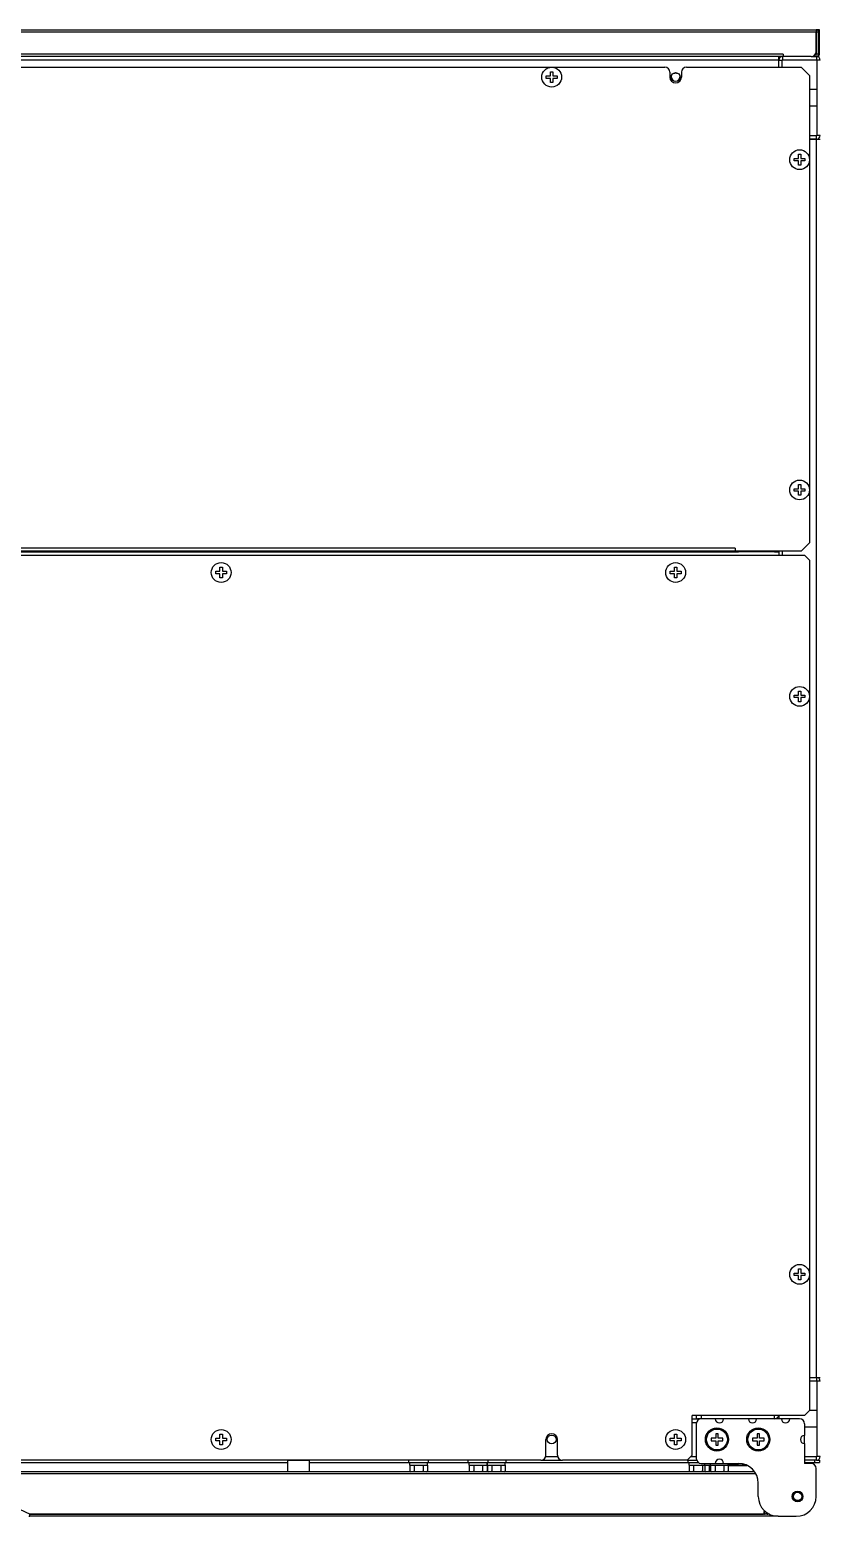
# Model space of a CAD drawing. Header units: millimetres. Extents: x 0 to 301, y -1 to 129.
# Drawn here: x 152.5 to 200.3, y 0 to 90 of the extents above; entities that cross this region are included whole.
import ezdxf

# ---------------------------------------------------------------- set-up
doc = ezdxf.new("R2010")
doc.units = ezdxf.units.MM
for name, color, linetype in [('2401-00299-M6-14HWMC_0', 7, 'Continuous'), ('2401-00300-M6-16HWMC_0', 7, 'Continuous'), ('2401-00340-S-M10-80HM_0', 7, 'Continuous'), ('2401-00424-M6-12FCTTHC_0', 7, 'Continuous'), ('2401-00460-M6-12PSTTHC_0', 7, 'Continuous'), ('4102-06954-LVBOBAN_0', 7, 'Continuous'), ('4207-45376_0', 7, 'Continuous'), ('4209-00140_0', 7, 'Continuous'), ('4212-06586_0', 7, 'Continuous'), ('4212-06592_0', 7, 'Continuous'), ('4212-06600_0', 7, 'Continuous'), ('4212-06605_3_3_0', 7, 'Continuous'), ('4212-06613_2_MIR_0', 7, 'Continuous'), ('4212-06613_3_0', 7, 'Continuous'), ('4212-06614_1_0', 7, 'Continuous'), ('4212-06616_1_0', 7, 'Continuous'), ('4212-12596_0', 7, 'Continuous'), ('4212-14509_0', 7, 'Continuous'), ('4212-14510_0', 7, 'Continuous'), ('4212-14511_0', 7, 'Continuous'), ('4212-14513_0', 7, 'Continuous'), ('4212-14520_0', 7, 'Continuous'), ('4212-14525_0', 7, 'Continuous'), ('4212-14541_0', 7, 'Continuous'), ('4212-14542_1_0', 7, 'Continuous'), ('4212-14542_2_0', 7, 'Continuous'), ('4212-14545_0', 7, 'Continuous'), ('4212-14578_4_1_0', 7, 'Continuous'), ('4212-20359_0', 7, 'Continuous')]:
    doc.layers.add(name, color=color, linetype=linetype)

msp = doc.modelspace()

# ---------------------------------------------------------------- linework, layer by layer
at = {"layer": '2401-00299-M6-14HWMC_0', "color": 7, "linetype": 'Continuous'}
for p, q in [((175.39, 3.255), (175.39, 3.4)), ((175.39, 3.255), (176.59, 3.255)), ((175.453, 3.09), (175.453, 3.255)), ((175.453, 3.09), (176.527, 3.09)), ((175.455, 3.09), (175.455, 2.742)), ((175.455, 2.742), (175.467, 2.727)), ((175.722, 3.09), (175.722, 2.742)), ((176.258, 3.09), (176.258, 2.742)), ((176.526, 3.09), (176.526, 2.742)), ((176.527, 3.09), (176.527, 3.255)), ((176.59, 3.255), (176.59, 3.4)), ((178.99, 3.255), (178.99, 3.4)), ((178.99, 3.255), (180.19, 3.255)), ((179.053, 3.09), (179.053, 3.255)), ((179.053, 3.09), (180.127, 3.09)), ((179.055, 3.09), (179.055, 2.742)), ((179.055, 2.742), (179.067, 2.727)), ((179.322, 3.09), (179.322, 2.742)), ((179.858, 3.09), (179.858, 2.742)), ((180.126, 3.09), (180.126, 2.742)), ((180.127, 3.09), (180.127, 3.255)), ((180.153, 3.09), (180.153, 3.255)), ((180.153, 3.09), (181.227, 3.09)), ((180.155, 3.09), (180.155, 2.742)), ((180.155, 2.742), (180.167, 2.727)), ((180.19, 3.255), (180.19, 3.4)), ((180.19, 3.255), (181.29, 3.255)), ((180.422, 3.09), (180.422, 2.742)), ((180.958, 3.09), (180.958, 2.742)), ((181.226, 3.09), (181.226, 2.742)), ((181.227, 3.09), (181.227, 3.255)), ((181.29, 3.255), (181.29, 3.4)), ((193.303, 3.09), (193.303, 3.2)), ((193.303, 3.09), (193.653, 3.09)), ((193.305, 3.09), (193.305, 2.742)), ((193.305, 2.742), (193.317, 2.727)), ((193.572, 3.09), (193.572, 2.742)), ((193.653, 3.09), (193.653, 3.2)), ((193.653, 3.09), (194.727, 3.09)), ((193.655, 3.09), (193.655, 2.742)), ((193.655, 2.742), (193.667, 2.727)), ((193.922, 3.09), (193.922, 2.742)), ((194.458, 3.09), (194.458, 2.742)), ((194.726, 3.09), (194.726, 2.742)), ((194.727, 3.09), (194.727, 3.2))]:
    msp.add_line(p, q, dxfattribs=at)
for points in [[(175.467, 2.727), (175.481, 2.716), (175.496, 2.708), (175.511, 2.702), (175.52, 2.7)], [(175.657, 2.7), (175.666, 2.702), (175.681, 2.708), (175.695, 2.716), (175.71, 2.728), (175.722, 2.742)], [(175.722, 2.742), (175.747, 2.728), (175.775, 2.716), (175.804, 2.708), (175.834, 2.703), (175.853, 2.7)], [(176.127, 2.7), (176.146, 2.702), (176.175, 2.708), (176.205, 2.716), (176.233, 2.728), (176.258, 2.742)], [(176.258, 2.742), (176.27, 2.728), (176.284, 2.716), (176.299, 2.708), (176.313, 2.703), (176.323, 2.7)], [(176.46, 2.7), (176.469, 2.702), (176.484, 2.708), (176.499, 2.716)], [(176.499, 2.716), (176.513, 2.727), (176.526, 2.742)], [(179.067, 2.727), (179.081, 2.716), (179.096, 2.708), (179.111, 2.702), (179.12, 2.7)], [(179.257, 2.7), (179.266, 2.702), (179.281, 2.708), (179.295, 2.716), (179.31, 2.728), (179.322, 2.742)], [(179.322, 2.742), (179.347, 2.728), (179.375, 2.716), (179.404, 2.708), (179.434, 2.703), (179.453, 2.7)], [(179.727, 2.7), (179.746, 2.702), (179.775, 2.708), (179.805, 2.716), (179.833, 2.728), (179.858, 2.742)], [(179.858, 2.742), (179.87, 2.728), (179.884, 2.716), (179.899, 2.708), (179.913, 2.703), (179.923, 2.7)], [(180.06, 2.7), (180.069, 2.702), (180.084, 2.708), (180.099, 2.716)], [(180.099, 2.716), (180.113, 2.727), (180.126, 2.742)], [(180.167, 2.727), (180.181, 2.716), (180.196, 2.708), (180.211, 2.702), (180.22, 2.7)], [(180.357, 2.7), (180.366, 2.702), (180.381, 2.708), (180.395, 2.716), (180.41, 2.728), (180.422, 2.742)], [(180.422, 2.742), (180.447, 2.728), (180.475, 2.716), (180.504, 2.708), (180.534, 2.703), (180.553, 2.7)], [(180.827, 2.7), (180.846, 2.702), (180.875, 2.708), (180.905, 2.716), (180.933, 2.728), (180.958, 2.742)], [(180.958, 2.742), (180.97, 2.728), (180.984, 2.716), (180.999, 2.708), (181.013, 2.703), (181.023, 2.7)], [(181.16, 2.7), (181.169, 2.702), (181.184, 2.708), (181.199, 2.716)], [(181.199, 2.716), (181.213, 2.727), (181.226, 2.742)], [(193.317, 2.727), (193.331, 2.716), (193.346, 2.708), (193.361, 2.702), (193.37, 2.7)], [(193.507, 2.7), (193.516, 2.702), (193.531, 2.708), (193.545, 2.716), (193.56, 2.728), (193.572, 2.742)], [(193.572, 2.742), (193.597, 2.728), (193.625, 2.716), (193.654, 2.708), (193.684, 2.703), (193.703, 2.7)], [(193.667, 2.727), (193.681, 2.716), (193.696, 2.708), (193.711, 2.702), (193.72, 2.7)], [(193.857, 2.7), (193.866, 2.702), (193.881, 2.708), (193.895, 2.716), (193.91, 2.728), (193.922, 2.742)], [(193.922, 2.742), (193.947, 2.728), (193.975, 2.716), (194.004, 2.708), (194.034, 2.703), (194.053, 2.7)], [(194.327, 2.7), (194.346, 2.702), (194.375, 2.708), (194.405, 2.716), (194.433, 2.728), (194.458, 2.742)], [(194.458, 2.742), (194.47, 2.728), (194.484, 2.716), (194.499, 2.708), (194.513, 2.703), (194.523, 2.7)], [(194.66, 2.7), (194.669, 2.702), (194.684, 2.708), (194.699, 2.716)], [(194.699, 2.716), (194.713, 2.727), (194.726, 2.742)]]:
    msp.add_lwpolyline(points, dxfattribs=at)
for centre, start, end in [((175.555, 2.812), 214.94801, 247.56165), ((176.426, 2.812), 292.43835, 325.05199), ((179.155, 2.812), 214.94801, 247.56165), ((180.026, 2.812), 292.43835, 325.05199), ((180.255, 2.812), 214.94801, 247.56165), ((181.126, 2.812), 292.43835, 325.05199), ((193.405, 2.812), 214.94801, 247.56165), ((193.755, 2.812), 214.94801, 247.56165), ((194.626, 2.812), 292.43835, 325.05199)]:
    msp.add_arc(centre, 0.122, start, end, dxfattribs=at)
at = {"layer": '2401-00300-M6-16HWMC_0', "color": 7, "linetype": 'Continuous'}
for p, q in [((192.29, 3.255), (192.29, 3.4)), ((192.29, 3.255), (192.921, 3.255)), ((192.353, 3.09), (192.353, 3.255)), ((192.353, 3.09), (193.303, 3.09)), ((192.355, 3.09), (192.355, 2.742)), ((192.355, 2.742), (192.367, 2.727)), ((192.622, 3.09), (192.622, 2.742)), ((193.158, 3.09), (193.158, 2.742))]:
    msp.add_line(p, q, dxfattribs=at)
for points in [[(192.367, 2.727), (192.381, 2.716), (192.396, 2.708), (192.411, 2.702), (192.42, 2.7)], [(192.557, 2.7), (192.566, 2.702), (192.581, 2.708), (192.595, 2.716), (192.61, 2.728), (192.622, 2.742)], [(192.622, 2.742), (192.647, 2.728), (192.675, 2.716), (192.704, 2.708), (192.734, 2.703), (192.753, 2.7)], [(193.027, 2.7), (193.046, 2.702), (193.075, 2.708), (193.105, 2.716), (193.133, 2.728), (193.158, 2.742)], [(193.158, 2.742), (193.17, 2.728), (193.184, 2.716), (193.199, 2.708), (193.213, 2.703), (193.223, 2.7)]]:
    msp.add_lwpolyline(points, dxfattribs=at)
msp.add_arc((192.455, 2.812), 0.122, 214.94801, 247.56165, dxfattribs=at)
at = {"layer": '2401-00340-S-M10-80HM_0', "color": 7, "linetype": 'Continuous'}
for p, q in [((200.09, 86.4), (199.64, 86.4)), ((200.09, 85.4), (199.64, 85.4)), ((200.09, 6.4), (199.64, 6.4)), ((200.09, 5.4), (199.34, 5.4))]:
    msp.add_line(p, q, dxfattribs=at)
at = {"layer": '2401-00424-M6-12FCTTHC_0', "color": 7, "linetype": 'Continuous'}
for p, q in [((193.965, 4.725), (193.69, 4.725)), ((193.69, 4.725), (193.69, 4.575)), ((193.69, 4.575), (193.965, 4.575)), ((194.115, 5), (193.965, 5)), ((193.965, 5), (193.965, 4.725)), ((193.965, 4.575), (193.965, 4.3)), ((194.115, 4.725), (194.115, 5)), ((194.39, 4.725), (194.115, 4.725)), ((194.115, 4.575), (194.39, 4.575)), ((194.115, 4.3), (194.115, 4.575)), ((194.39, 4.575), (194.39, 4.725)), ((196.465, 4.725), (196.19, 4.725)), ((196.19, 4.725), (196.19, 4.575)), ((196.19, 4.575), (196.465, 4.575)), ((196.615, 5), (196.465, 5)), ((196.465, 5), (196.465, 4.725)), ((196.465, 4.575), (196.465, 4.3)), ((196.615, 4.725), (196.615, 5)), ((196.89, 4.725), (196.615, 4.725)), ((196.615, 4.575), (196.89, 4.575)), ((196.615, 4.3), (196.615, 4.575)), ((196.89, 4.575), (196.89, 4.725)), ((193.965, 4.3), (194.115, 4.3)), ((196.465, 4.3), (196.615, 4.3))]:
    msp.add_line(p, q, dxfattribs=at)
for centre in [(194.04, 4.65), (196.54, 4.65)]:
    msp.add_circle(centre, 0.63, dxfattribs=at)
at = {"layer": '2401-00460-M6-12PSTTHC_0', "color": 7, "linetype": 'Continuous'}
for p, q in [((183.965, 87.225), (183.965, 87.475)), ((183.965, 87.475), (184.115, 87.475)), ((184.115, 87.475), (184.115, 87.225)), ((183.715, 87.075), (183.715, 87.225)), ((183.715, 87.225), (183.965, 87.225)), ((183.965, 87.075), (183.715, 87.075)), ((183.965, 86.825), (183.965, 87.075)), ((184.115, 86.825), (183.965, 86.825)), ((184.115, 87.225), (184.365, 87.225)), ((184.115, 87.075), (184.115, 86.825)), ((184.365, 87.075), (184.115, 87.075)), ((184.365, 87.225), (184.365, 87.075)), ((191.288, 87.149), (191.271, 87.15)), ((191.29, 87.137), (191.271, 87.135)), ((191.404, 86.941), (191.393, 86.925)), ((191.676, 86.941), (191.687, 86.925)), ((191.79, 87.137), (191.809, 87.135)), ((191.792, 87.149), (191.809, 87.15)), ((198.715, 82.225), (198.965, 82.225)), ((198.715, 82.075), (198.715, 82.225)), ((198.965, 82.075), (198.715, 82.075)), ((198.965, 82.475), (199.115, 82.475)), ((198.965, 82.225), (198.965, 82.475)), ((198.965, 81.825), (198.965, 82.075)), ((199.115, 82.475), (199.115, 82.225)), ((199.115, 82.225), (199.365, 82.225)), ((199.365, 82.075), (199.115, 82.075)), ((199.115, 82.075), (199.115, 81.825)), ((199.365, 82.225), (199.365, 82.075)), ((199.115, 81.825), (198.965, 81.825)), ((198.715, 62.225), (198.965, 62.225)), ((198.715, 62.075), (198.715, 62.225)), ((198.965, 62.475), (199.115, 62.475)), ((198.965, 62.225), (198.965, 62.475)), ((199.115, 62.475), (199.115, 62.225)), ((199.115, 62.225), (199.365, 62.225)), ((199.365, 62.225), (199.365, 62.075)), ((198.965, 62.075), (198.715, 62.075)), ((198.965, 61.825), (198.965, 62.075)), ((199.115, 61.825), (198.965, 61.825)), ((199.365, 62.075), (199.115, 62.075)), ((199.115, 62.075), (199.115, 61.825)), ((163.715, 57.075), (163.715, 57.225)), ((163.715, 57.225), (163.965, 57.225)), ((163.965, 57.075), (163.715, 57.075)), ((163.965, 57.225), (163.965, 57.475)), ((163.965, 57.475), (164.115, 57.475)), ((163.965, 56.825), (163.965, 57.075)), ((164.115, 56.825), (163.965, 56.825)), ((164.115, 57.475), (164.115, 57.225)), ((164.115, 57.225), (164.365, 57.225)), ((164.115, 57.075), (164.115, 56.825)), ((164.365, 57.075), (164.115, 57.075)), ((164.365, 57.225), (164.365, 57.075)), ((191.215, 57.225), (191.465, 57.225)), ((191.215, 57.075), (191.215, 57.225)), ((191.465, 57.075), (191.215, 57.075)), ((191.465, 57.475), (191.615, 57.475)), ((191.465, 57.225), (191.465, 57.475)), ((191.465, 56.825), (191.465, 57.075)), ((191.615, 56.825), (191.465, 56.825)), ((191.615, 57.475), (191.615, 57.225)), ((191.615, 57.225), (191.865, 57.225)), ((191.865, 57.075), (191.615, 57.075)), ((191.615, 57.075), (191.615, 56.825)), ((191.865, 57.225), (191.865, 57.075)), ((198.715, 49.725), (198.965, 49.725)), ((198.715, 49.575), (198.715, 49.725)), ((198.965, 49.575), (198.715, 49.575)), ((198.965, 49.975), (199.115, 49.975)), ((198.965, 49.725), (198.965, 49.975)), ((198.965, 49.325), (198.965, 49.575)), ((199.115, 49.975), (199.115, 49.725)), ((199.115, 49.725), (199.365, 49.725)), ((199.365, 49.575), (199.115, 49.575)), ((199.115, 49.575), (199.115, 49.325)), ((199.365, 49.725), (199.365, 49.575)), ((199.115, 49.325), (198.965, 49.325)), ((198.715, 14.725), (198.965, 14.725)), ((198.715, 14.575), (198.715, 14.725)), ((198.965, 14.575), (198.715, 14.575)), ((198.965, 14.975), (199.115, 14.975)), ((198.965, 14.725), (198.965, 14.975)), ((198.965, 14.325), (198.965, 14.575)), ((199.115, 14.975), (199.115, 14.725)), ((199.115, 14.725), (199.365, 14.725)), ((199.365, 14.575), (199.115, 14.575)), ((199.115, 14.575), (199.115, 14.325)), ((199.365, 14.725), (199.365, 14.575)), ((199.115, 14.325), (198.965, 14.325)), ((163.715, 4.725), (163.965, 4.725)), ((163.715, 4.575), (163.715, 4.725)), ((163.965, 4.575), (163.715, 4.575)), ((163.965, 4.975), (164.115, 4.975)), ((163.965, 4.725), (163.965, 4.975)), ((163.965, 4.325), (163.965, 4.575)), ((164.115, 4.975), (164.115, 4.725)), ((164.115, 4.725), (164.365, 4.725)), ((164.365, 4.575), (164.115, 4.575)), ((164.115, 4.575), (164.115, 4.325)), ((164.365, 4.725), (164.365, 4.575)), ((191.215, 4.725), (191.465, 4.725)), ((191.215, 4.575), (191.215, 4.725)), ((191.465, 4.575), (191.215, 4.575)), ((191.465, 4.975), (191.615, 4.975)), ((191.465, 4.725), (191.465, 4.975)), ((191.465, 4.325), (191.465, 4.575)), ((191.615, 4.975), (191.615, 4.725)), ((191.615, 4.725), (191.865, 4.725)), ((191.865, 4.575), (191.615, 4.575)), ((191.615, 4.575), (191.615, 4.325)), ((191.865, 4.725), (191.865, 4.575)), ((164.115, 4.325), (163.965, 4.325)), ((191.615, 4.325), (191.465, 4.325))]:
    msp.add_line(p, q, dxfattribs=at)
for points in [[(191.362, 87.352), (191.384, 87.364), (191.441, 87.385), (191.495, 87.397), (191.547, 87.4), (191.598, 87.395), (191.649, 87.382), (191.702, 87.361), (191.717, 87.353)], [(191.47, 86.89), (191.429, 86.919), (191.381, 86.963), (191.344, 87.011), (191.316, 87.062), (191.295, 87.117), (191.283, 87.178), (191.28, 87.221)], [(191.8, 87.221), (191.797, 87.173), (191.782, 87.108), (191.76, 87.052), (191.73, 87.002), (191.693, 86.957), (191.647, 86.915), (191.61, 86.89)]]:
    msp.add_lwpolyline(points, dxfattribs=at)
for centre in [(184.04, 87.15), (199.04, 82.15), (199.04, 62.15), (164.04, 57.15), (191.54, 57.15), (199.04, 49.65), (199.04, 14.65), (164.04, 4.65), (191.54, 4.65)]:
    msp.add_circle(centre, 0.6, dxfattribs=at)
for start, end in [(183.09066, 236.90934), (303.09069, 356.90931)]:
    msp.add_arc((191.54, 87.15), 0.25, start, end, dxfattribs=at)
at = {"layer": '4102-06954-LVBOBAN_0', "color": 7, "linetype": 'Continuous'}
for p, q in [((187.87, 58.4), (187.87, 58.45)), ((190.87, 58.45), (190.87, 58.4)), ((191.04, 58.4), (191.04, 58.45))]:
    msp.add_line(p, q, dxfattribs=at)
at = {"layer": '4207-45376_0', "color": 7, "linetype": 'Continuous'}
for p, q in [((192.74, 58.45), (192.74, 58.4)), ((193.74, 58.45), (193.74, 58.4))]:
    msp.add_line(p, q, dxfattribs=at)
at = {"layer": '4209-00140_0', "color": 7, "linetype": 'Continuous'}
for p, q in [((168.08, 3.39), (169.38, 3.39)), ((168.08, 2.71), (168.08, 3.39)), ((168.08, 2.71), (169.38, 2.71)), ((169.38, 2.71), (169.38, 3.39))]:
    msp.add_line(p, q, dxfattribs=at)
for centre, start, end in [((168.09, 3.39), 90, 180), ((168.09, 2.71), 180, 270), ((169.37, 3.39), 0, 90), ((169.37, 2.71), 270, 0)]:
    msp.add_arc(centre, 0.01, start, end, dxfattribs=at)
at = {"layer": '4212-06586_0', "color": 7, "linetype": 'Continuous'}
for p, q in [((199.64, 83.4), (200.29, 83.4)), ((200.07, 8.4), (200.07, 83.4)), ((182.79, 58.4), (182.79, 58.45)), ((183.01, 58.4), (183.01, 58.45)), ((187.57, 58.45), (187.57, 58.4)), ((187.79, 58.45), (187.79, 58.4)), ((197.79, 58.4), (197.79, 58.45)), ((198.01, 58.2), (198.01, 58.45)), ((199.64, 8.4), (200.29, 8.4))]:
    msp.add_line(p, q, dxfattribs=at)
at = {"layer": '4212-06592_0', "color": 7, "linetype": 'Continuous'}
for p, q in [((198.01, 88.4), (198.04, 88.4)), ((198.01, 88.4), (198.01, 88.2)), ((199.74, 88.4), (200.07, 88.4)), ((200.07, 88.4), (200.07, 88.2)), ((197.79, 88.18), (197.99, 88.18)), ((197.79, 87.75), (197.79, 88.18)), ((197.99, 87.75), (197.99, 88.18)), ((198.01, 88.2), (200.07, 88.2)), ((200.29, 88.18), (200.09, 88.18)), ((200.09, 88.18), (200.09, 83.62)), ((200.07, 83.6), (199.64, 83.6)), ((200.07, 83.4), (199.64, 83.4)), ((200.07, 83.4), (200.07, 83.6)), ((200.29, 83.62), (200.09, 83.62)), ((199.64, 8.4), (200.07, 8.4)), ((199.64, 8.2), (200.07, 8.2)), ((200.07, 8.4), (200.07, 8.2)), ((200.29, 8.18), (200.09, 8.18)), ((200.09, 8.18), (200.09, 3.62)), ((200.29, 3.62), (200.09, 3.62)), ((200.07, 3.6), (199.34, 3.6)), ((200.07, 3.4), (199.34, 3.4)), ((200.07, 3.4), (200.07, 3.6))]:
    msp.add_line(p, q, dxfattribs=at)
for centre, radius, start, end in [((198.01, 88.18), 0.22, 90, 180), ((200.07, 88.18), 0.22, 0, 90), ((198.01, 88.18), 0.02, 90, 180), ((200.07, 88.18), 0.02, 0, 90), ((200.07, 83.62), 0.22, 270, 0), ((200.07, 83.62), 0.02, 270, 0), ((200.07, 8.18), 0.22, 0, 90), ((200.07, 8.18), 0.02, 0, 90), ((200.07, 3.62), 0.22, 270, 0), ((200.07, 3.62), 0.02, 270, 0)]:
    msp.add_arc(centre, radius, start, end, dxfattribs=at)
at = {"layer": '4212-06600_0', "color": 7, "linetype": 'Continuous'}
for p, q in [((192.79, 6.1), (192.79, 5.9)), ((193.09, 5.9), (192.853, 5.9)), ((193.09, 6.1), (193.09, 5.9)), ((197.52, 5.9), (197.52, 6.1))]:
    msp.add_line(p, q, dxfattribs=at)
msp.add_arc((197.52, 6.17), 0.27, 270, 344.85217, dxfattribs=at)
at = {"layer": '4212-06605_3_3_0', "color": 7, "linetype": 'Continuous'}
for p, q in [((197.07, 0.17), (197.07, 0.205)), ((197.227, 0.12), (197.12, 0.12))]:
    msp.add_line(p, q, dxfattribs=at)
msp.add_arc((197.12, 0.17), 0.05, 180, 270, dxfattribs=at)
at = {"layer": '4212-06613_2_MIR_0', "color": 7, "linetype": 'Continuous'}
for p, q in [((194.44, 5.9), (193.94, 5.9)), ((196.44, 5.9), (195.94, 5.9)), ((198.44, 5.9), (197.94, 5.9)), ((199.34, 4.4), (199.34, 4.9)), ((193.94, 3.2), (194.44, 3.2))]:
    msp.add_line(p, q, dxfattribs=at)
at = {"layer": '4212-06613_3_0', "color": 7, "linetype": 'Continuous'}
for radius in [0.3, 0.25]:
    msp.add_circle((198.92, 1.2), radius, dxfattribs=at)
at = {"layer": '4212-06614_1_0', "color": 7, "linetype": 'Continuous'}
for p, q in [((192.79, 5.6), (192.79, 3.5)), ((193.94, 5.9), (193.09, 5.9)), ((195.94, 5.9), (194.44, 5.9)), ((197.94, 5.9), (196.44, 5.9)), ((199.04, 5.9), (198.44, 5.9)), ((199.34, 5.6), (199.34, 4.9)), ((199.34, 4.4), (199.34, 3.2)), ((193.09, 3.2), (193.94, 3.2)), ((194.44, 3.2), (195.34, 3.2)), ((199.74, 3.2), (199.34, 3.2)), ((200.04, 1.2), (200.04, 2.9)), ((196.54, 1.2), (196.54, 2)), ((197.74, 0), (198.84, 0))]:
    msp.add_line(p, q, dxfattribs=at)
for centre, radius in [((194.04, 4.65), 0.7), ((196.54, 4.65), 0.7), ((198.92, 1.2), 0.325)]:
    msp.add_circle(centre, radius, dxfattribs=at)
for centre, radius, start, end in [((193.09, 5.6), 0.3, 90, 180), ((194.19, 5.9), 0.25, 180, 0), ((196.19, 5.9), 0.25, 180, 0), ((198.19, 5.9), 0.25, 180, 0), ((199.04, 5.6), 0.3, 0, 90), ((199.34, 4.65), 0.25, 90, 270), ((193.09, 3.5), 0.3, 180, 270), ((194.19, 3.2), 0.25, 0, 180), ((195.34, 2), 1.2, 0, 90), ((199.74, 2.9), 0.3, 0, 90), ((197.74, 1.2), 1.2, 180, 270), ((198.84, 1.2), 1.2, 270, 0)]:
    msp.add_arc(centre, radius, start, end, dxfattribs=at)
at = {"layer": '4212-06616_1_0', "color": 7, "linetype": 'Continuous'}
for p, q in [((194.726, 3.08), (195.853, 3.08)), ((195.815, 3.1), (194.727, 3.1))]:
    msp.add_line(p, q, dxfattribs=at)
at = {"layer": '4212-12596_0', "color": 7, "linetype": 'Continuous'}
for p, q in [((197.59, 5.911), (197.59, 5.9)), ((197.79, 6.1), (197.79, 5.9))]:
    msp.add_line(p, q, dxfattribs=at)
at = {"layer": '4212-14509_0', "color": 7, "linetype": 'Continuous'}
for p, q in [((197.79, 87.75), (197.79, 88.4)), ((197.79, 88.18), (102.79, 88.18)), ((105.229, 58.4), (195.351, 58.4)), ((197.52, 58.4), (197.79, 58.4)), ((197.79, 58.4), (197.79, 58.2)), ((192.54, 5.9), (192.853, 5.9)), ((192.54, 5.68), (192.801, 5.68)), ((183.679, 3.62), (184.401, 3.62)), ((192.46, 3.62), (192.79, 3.62)), ((183.39, 3.4), (184.69, 3.4)), ((192.24, 3.4), (192.809, 3.4))]:
    msp.add_line(p, q, dxfattribs=at)
for centre in [(191.54, 87.15), (184.04, 4.65)]:
    msp.add_circle(centre, 0.27, dxfattribs=at)
at = {"layer": '4212-14510_0', "color": 7, "linetype": 'Continuous'}
for p, q in [((192.44, 58.45), (192.44, 58.4)), ((192.61, 58.45), (192.61, 58.4)), ((195.12, 58.4), (195.12, 58.45))]:
    msp.add_line(p, q, dxfattribs=at)
at = {"layer": '4212-14511_0', "color": 7, "linetype": 'Continuous'}
for p, q in [((117.19, 87.75), (190.89, 87.75)), ((191.19, 87.45), (191.19, 87.15)), ((191.89, 87.45), (191.89, 87.15)), ((192.19, 87.75), (199.14, 87.75)), ((199.64, 87.25), (199.14, 87.75)), ((199.64, 87.25), (199.64, 58.95)), ((195.14, 58.62), (105.44, 58.62)), ((195.14, 58.62), (195.14, 58.45)), ((199.14, 58.45), (199.64, 58.95)), ((199.14, 58.45), (101.44, 58.45))]:
    msp.add_line(p, q, dxfattribs=at)
for centre, radius, start, end in [((190.89, 87.45), 0.3, 0, 90), ((192.19, 87.45), 0.3, 90, 180), ((191.54, 87.15), 0.35, 180, 0)]:
    msp.add_arc(centre, radius, start, end, dxfattribs=at)
at = {"layer": '4212-14513_0', "color": 7, "linetype": 'Continuous'}
for p, q in [((195.29, 58.45), (195.29, 58.4)), ((197.52, 58.4), (195.351, 58.4)), ((195.59, 58.45), (195.59, 58.4)), ((197.52, 58.4), (197.52, 58.45))]:
    msp.add_line(p, q, dxfattribs=at)
msp.add_arc((197.52, 58.67), 0.27, 270, 305.27589, dxfattribs=at)
at = {"layer": '4212-14520_0', "color": 7, "linetype": 'Continuous'}
for p, q in [((200.24, 90.02), (200.05, 90.02)), ((200.07, 89.88), (200.05, 89.88)), ((200.24, 89.88), (200.19, 89.88)), ((200.24, 88.54), (200.24, 90.02)), ((200.24, 88.54), (200.193, 88.54))]:
    msp.add_line(p, q, dxfattribs=at)
for centre, radius, start in [((200.1, 88.54), 0.14, 310.00561), ((199.94, 88.7), 0.3, 326.66606)]:
    msp.add_arc(centre, radius, start, 0, dxfattribs=at)
at = {"layer": '4212-14525_0', "color": 7, "linetype": 'Continuous'}
for p, q in [((100.53, 90.02), (200.05, 90.02)), ((200.04, 89.88), (100.54, 89.88)), ((200.04, 90.02), (200.04, 88.7)), ((200.05, 89.9), (200.04, 89.9)), ((200.04, 89.88), (200.05, 89.88)), ((200.05, 90.02), (200.05, 89.9)), ((200.05, 88.52), (200.05, 89.89)), ((200.07, 89.88), (200.07, 88.54)), ((200.19, 89.88), (200.07, 89.88)), ((200.19, 89.88), (200.19, 88.4)), ((198.04, 88.54), (102.54, 88.54)), ((198.01, 88.4), (102.57, 88.4)), ((198.04, 88.54), (198.04, 88.4)), ((199.74, 88.4), (198.04, 88.4)), ((200.05, 88.52), (199.98, 88.52)), ((199.993, 88.54), (200.05, 88.54)), ((200.05, 88.4), (200.05, 88.52)), ((200.19, 88.54), (200.07, 88.54)), ((200.07, 88.4), (200.19, 88.4))]:
    msp.add_line(p, q, dxfattribs=at)
for centre, radius, start, end in [((200.05, 89.88), 0.14, 0, 90), ((200.05, 89.88), 0.02, 0, 90), ((199.74, 88.7), 0.3, 270, 0), ((200.05, 88.54), 0.02, 270, 0), ((200.05, 88.54), 0.14, 279, 0)]:
    msp.add_arc(centre, radius, start, end, dxfattribs=at)
at = {"layer": '4212-14541_0', "color": 7, "linetype": 'Continuous'}
for p, q in [((144.028, 3.25), (168.08, 3.25)), ((169.38, 3.25), (175.453, 3.25)), ((176.527, 3.25), (179.053, 3.25)), ((180.127, 3.25), (180.153, 3.25)), ((181.227, 3.25), (192.353, 3.25)), ((199.34, 3.25), (200.24, 3.25)), ((199.94, 3.4), (199.94, 3.25)), ((200.076, 3.4), (200.24, 3.4)), ((200.24, 3.4), (200.24, 3.25))]:
    msp.add_line(p, q, dxfattribs=at)
at = {"layer": '4212-14542_1_0', "color": 7, "linetype": 'Continuous'}
for p, q in [((197.227, 0.12), (152.465, 0.12)), ((152.465, 0), (152.465, 0.12)), ((197.74, 0), (152.465, 0))]:
    msp.add_line(p, q, dxfattribs=at)
for radius in [0.14, 0.02]:
    msp.add_arc((152.465, 0.14), radius, 244.94818, 270, dxfattribs=at)
at = {"layer": '4212-14542_2_0', "color": 7, "linetype": 'Continuous'}
for p, q in [((196.31, 2.7), (102.54, 2.7)), ((196.395, 2.56), (102.54, 2.56)), ((150.324, 1.134), (152.474, 0.128)), ((152.508, 0.12), (196.84, 0.12)), ((196.92, 0.2), (196.92, 0.32))]:
    msp.add_line(p, q, dxfattribs=at)
for centre, start, end in [((152.508, 0.2), 244.91186, 270), ((196.84, 0.2), 270, 0)]:
    msp.add_arc(centre, 0.08, start, end, dxfattribs=at)
at = {"layer": '4212-14545_0', "color": 7, "linetype": 'Continuous'}
for p, q in [((101.24, 58.2), (199.34, 58.2)), ((199.64, 57.9), (199.34, 58.2)), ((199.64, 57.9), (199.64, 6.4)), ((199.34, 6.1), (199.64, 6.4)), ((199.34, 6.1), (192.54, 6.1)), ((192.54, 3.7), (192.54, 6.1)), ((183.69, 3.7), (183.69, 4.65)), ((184.39, 3.7), (184.39, 4.65)), ((192.24, 3.4), (192.54, 3.7)), ((183.39, 3.4), (117.19, 3.4)), ((192.24, 3.4), (184.69, 3.4))]:
    msp.add_line(p, q, dxfattribs=at)
for centre, radius, start, end in [((184.04, 4.65), 0.35, 0, 180), ((183.39, 3.7), 0.3, 270, 0), ((184.69, 3.7), 0.3, 180, 270)]:
    msp.add_arc(centre, radius, start, end, dxfattribs=at)
at = {"layer": '4212-14578_4_1_0', "color": 7, "linetype": 'Continuous'}
msp.add_line((196.87, 0.27), (196.87, 0.12), dxfattribs=at)
for radius, end in [(0.05, 0), (0.2, 331.72851)]:
    msp.add_arc((196.87, 0.32), radius, 270, end, dxfattribs=at)
at = {"layer": '4212-20359_0', "color": 7, "linetype": 'Continuous'}
for p, q in [((178.34, 58.45), (178.34, 58.4)), ((178.64, 58.45), (178.64, 58.4))]:
    msp.add_line(p, q, dxfattribs=at)

doc.saveas('drawing.dxf')
